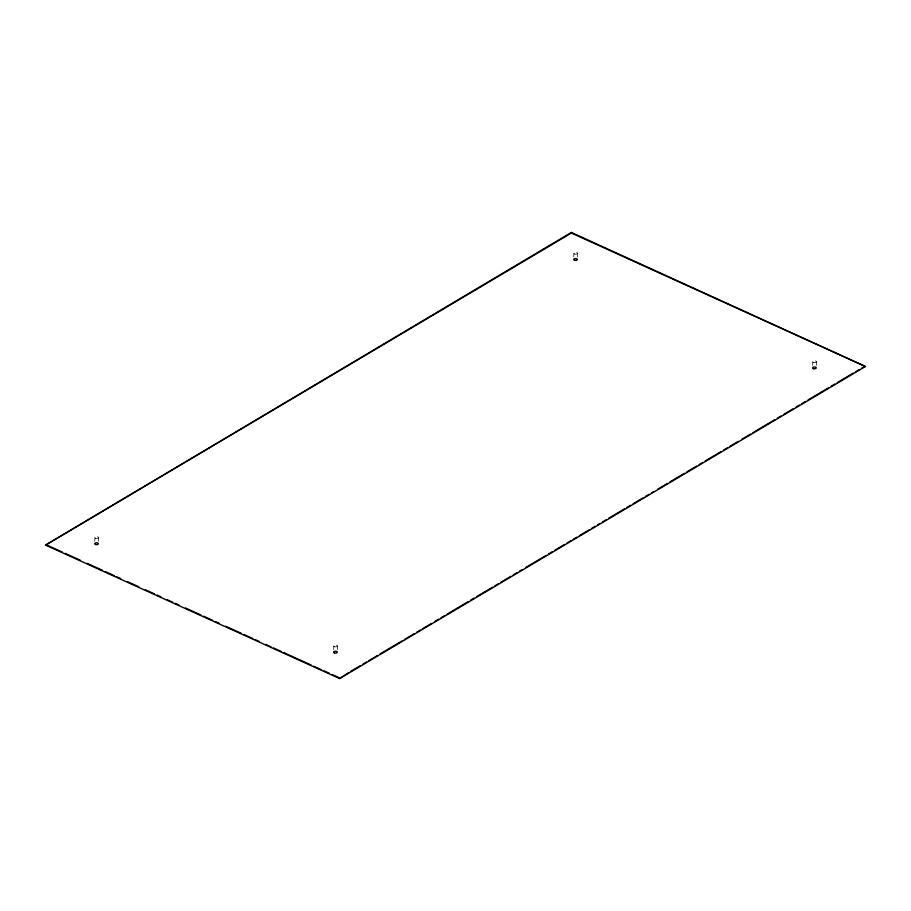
<?xml version="1.0" encoding="UTF-8"?>
<svg xmlns="http://www.w3.org/2000/svg" width="911" height="911" viewBox="0 0 911 911"><rect width="100%" height="100%" fill="white"/><g stroke="black" fill="none" stroke-linecap="round" stroke-linejoin="round"><path stroke-width="0.68" stroke-dasharray="4.55 3.42" d="M94.79 541.236L94.869 537.524M98.411 541.271L98.49 537.558M333.688 649.668L333.768 645.945M337.309 649.702L337.377 645.979M573.782 256.959L573.862 253.247M577.403 256.993L577.483 253.281M812.68 365.391L812.76 361.667M816.302 365.425L816.381 361.701M95.678 538.299A1.811 0.934 1.2 0 0 98.479 537.627A1.811 0.934 1.2 0 0 95.871 536.693A1.811 0.934 1.2 0 0 95.678 538.299M334.576 646.73A1.811 0.934 1.2 0 0 337.377 646.047A1.811 0.934 1.2 0 0 334.77 645.113A1.811 0.934 1.2 0 0 334.576 646.73M574.67 254.032A1.811 0.934 1.2 0 0 577.483 253.349A1.811 0.934 1.2 0 0 574.864 252.415A1.811 0.934 1.2 0 0 574.67 254.032M813.569 362.453A1.811 0.934 1.2 0 0 816.37 361.769A1.811 0.934 1.2 0 0 813.762 360.836A1.811 0.934 1.2 0 0 813.569 362.453"/><path stroke-width="1.37" d="M45.55 545.108L571.379 232.43L865.439 366.507L339.621 678.57L45.55 545.108L571.368 233.045L865.439 366.507M339.621 678.57L348.196 672.876M571.368 233.045L571.379 232.43M350.633 671.43L360.426 665.622M362.863 664.165L366.529 661.99M368.978 660.543L377.541 655.453M379.989 654.007L402.002 640.945M404.438 639.488L414.22 633.692M416.669 632.234L420.335 630.059M422.784 628.601L431.347 623.523M435.014 621.348L438.681 619.173M441.129 617.715L444.796 615.54M447.244 614.094L468.026 601.75M470.475 600.303L474.141 598.128M476.59 596.671L492.487 587.242M494.935 585.784L498.602 583.609M501.05 582.163L510.832 576.356M513.269 574.898L516.947 572.723M519.384 571.277L521.832 569.819M525.499 567.644L546.293 555.311M548.741 553.854L552.408 551.679M554.856 550.221L564.638 544.425M567.075 542.967L570.753 540.792M573.19 539.346L576.857 537.16M579.305 535.714L589.087 529.906M591.535 528.46L595.202 526.273M597.65 524.827L600.098 523.37M602.535 521.923L606.214 519.748M608.65 518.291L624.547 508.862M626.996 507.404L630.663 505.229M633.111 503.783L642.893 497.975M645.341 496.518L649.008 494.343M651.456 492.897L653.904 491.439M657.571 489.264L667.353 483.456M669.801 482.01L684.468 473.299M686.917 471.852L696.699 466.045M699.147 464.587L702.814 462.412M705.262 460.966L721.159 451.526M723.596 450.08L727.274 447.893M729.711 446.447L738.274 441.368M741.941 439.193L750.505 434.114M752.953 432.657L774.965 419.595M777.402 418.138L781.08 415.963M783.517 414.516L793.299 408.709M795.747 407.263L799.414 405.076M801.862 403.63L805.529 401.455M807.977 399.997L828.759 387.665M831.208 386.207L834.875 384.032M837.323 382.586L853.22 373.146M855.668 371.699L859.335 369.524M861.783 368.067L864.232 366.621M46.86 545.074L62.403 552.134M65 553.307L80.544 560.367M87.023 563.305L102.567 570.366M105.152 571.539L114.217 575.65M116.813 576.822L120.696 578.587M127.176 581.537L138.836 586.821M145.316 589.759L154.38 593.881M156.977 595.054L160.86 596.819M167.339 599.757L172.521 602.114M175.106 603.287L179 605.052M185.468 607.99L201.024 615.05M203.608 616.223L212.673 620.334M215.269 621.507L219.152 623.272M225.632 626.221L241.176 633.27M243.772 634.443L252.837 638.565M255.422 639.738L259.316 641.503M265.796 644.441L270.977 646.799M273.562 647.972L281.34 651.502M283.925 652.675L311.129 665.019M313.726 666.192L321.492 669.722M324.088 670.906L329.27 673.252M331.855 674.425L339.632 677.955M95.553 544.505A1.811 0.934 1.2 0 0 98.354 543.821A1.811 0.934 1.2 0 0 95.735 542.888A1.811 0.934 1.2 0 0 95.553 544.505M334.451 652.925A1.811 0.934 1.2 0 0 337.252 652.242A1.811 0.934 1.2 0 0 334.633 651.308A1.811 0.934 1.2 0 0 334.451 652.925M574.545 260.227A1.811 0.934 1.2 0 0 577.346 259.544A1.811 0.934 1.2 0 0 574.739 258.61A1.811 0.934 1.2 0 0 574.545 260.227M813.443 368.648A1.811 0.934 1.2 0 0 816.245 367.964A1.811 0.934 1.2 0 0 813.637 367.031A1.811 0.934 1.2 0 0 813.443 368.648"/></g></svg>
